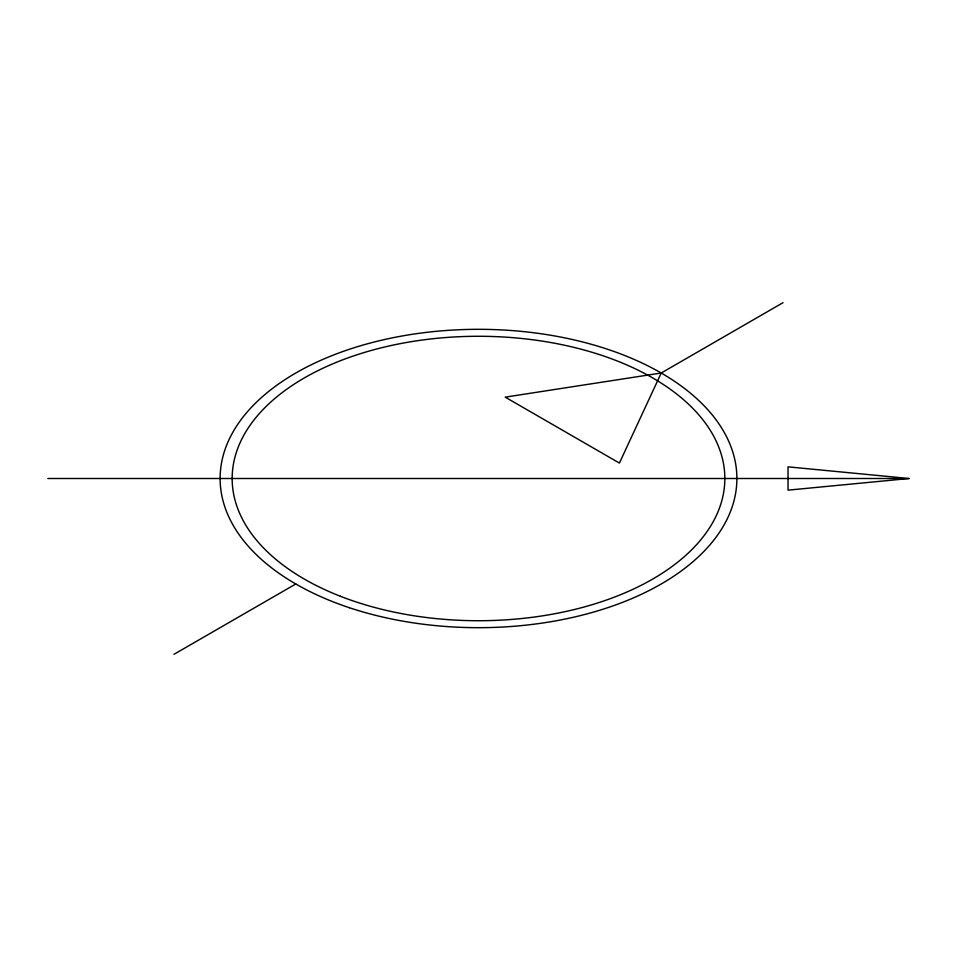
<?xml version="1.0" encoding="UTF-8"?>
<svg xmlns="http://www.w3.org/2000/svg" width="957" height="957" viewBox="0 0 957 957"><rect width="100%" height="100%" fill="white"/><g stroke="black" fill="none" stroke-linecap="round" stroke-linejoin="round"><path stroke-width="1.44" d="M661.215 373.015L619.406 463.068L505.224 397.143L661.215 373.015L783.017 302.687M173.983 654.313L295.785 583.985M909.15 478.5L788.03 490.151L788.03 466.849L909.15 478.5L47.85 478.5M349.305 607.695A258.39 149.184 0 0 0 736.89 478.5A258.39 149.184 0 0 0 349.305 349.305A258.39 149.184 0 0 0 349.305 607.695M340.429 596.283A246.332 142.222 0 0 0 724.21 488.644A246.332 142.222 0 0 0 370.861 350.573A246.332 142.222 0 0 0 340.429 596.283"/></g></svg>
